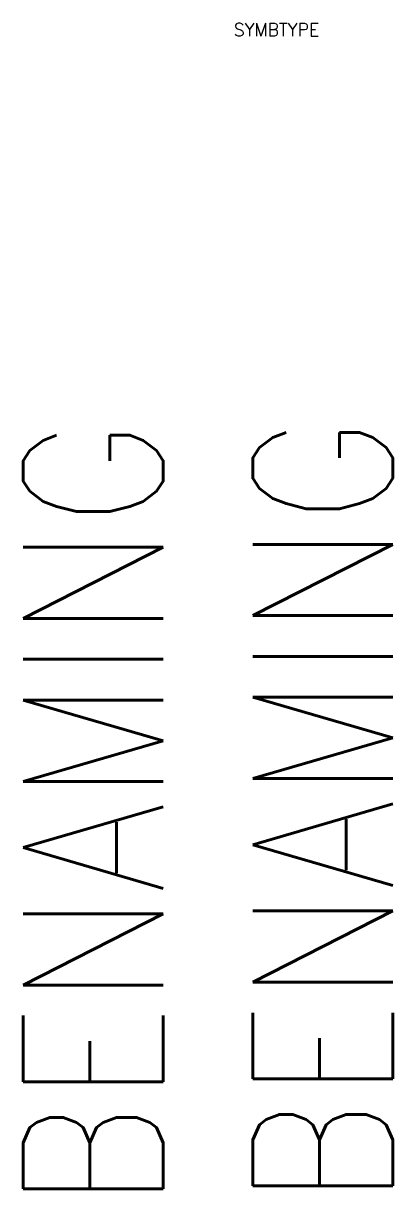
# Model space of a CAD drawing. Extents: x 326.7 to 332.5, y 53.9 to 72.2.
import ezdxf
from ezdxf.enums import TextEntityAlignment as Align

# ---------------------------------------------------------------- set-up
doc = ezdxf.new("R2010")
doc.units = 0
doc.header["$LTSCALE"] = 6
doc.header["$MEASUREMENT"] = 0
doc.layers.get('0').update_dxf_attribs({"linetype": 'CONTINUOUS'})
doc.layers.add('1', color=7, linetype='CONTINUOUS')
doc.styles.get("Standard").update_dxf_attribs({"font": 'simplex', "width": 0.85})

msp = doc.modelspace()

# ---------------------------------------------------------------- texts
at = {"flags": 1}
msp.add_attdef('SYMBTYPE', (330, 72), 'GN', height=0.2, dxfattribs=at)
at = {"layer": '1', "width": 0.85}
for p in [(328.89, 65.954), (332.5, 66)]:
    msp.add_attdef('BENAMING', text='XXX', height=2.2, rotation=90, dxfattribs=at).set_placement(p, align=Align.RIGHT)

doc.saveas('drawing.dxf')
